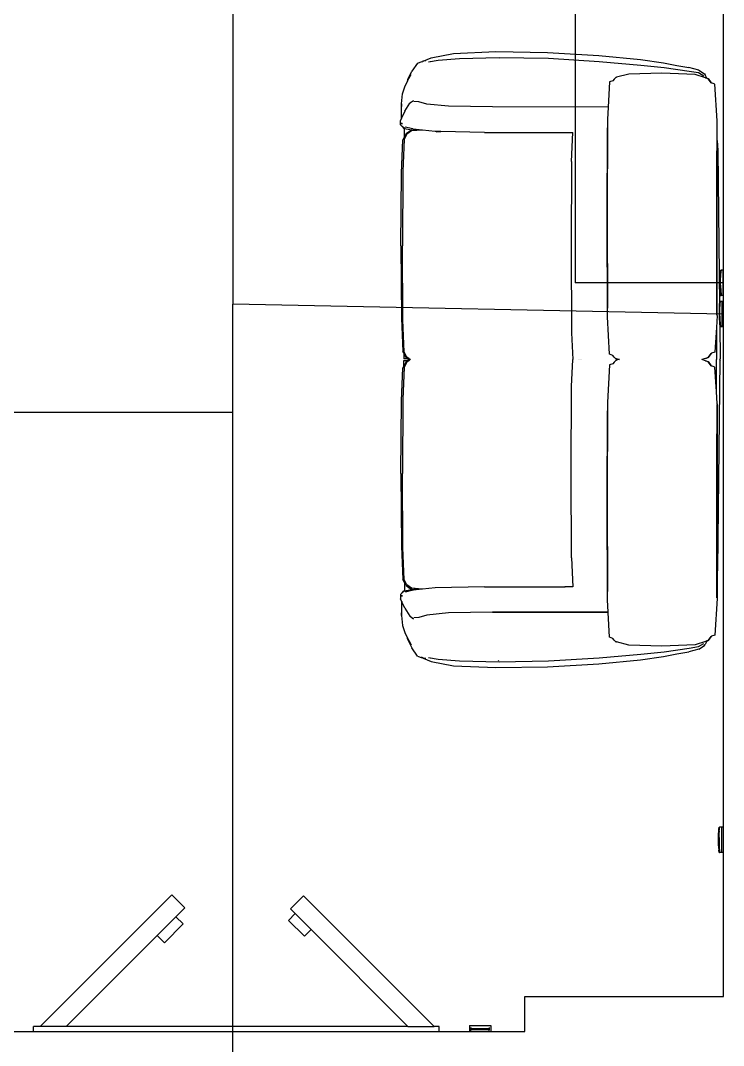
# Model space of a CAD drawing. Extents: x -4167 to 4036, y -7353 to 7975.
# Drawn here: x -2274 to 16, y 1292 to 4633 of the extents above; entities that cross this region are included whole.
import ezdxf

# ---------------------------------------------------------------- set-up
doc = ezdxf.new("R2010")
doc.units = 0
doc.layers.get('0').update_dxf_attribs({"linetype": 'CONTINUOUS'})

msp = doc.modelspace()

# ---------------------------------------------------------------- linework, layer by layer
for p, q in [((-1582.9, 5613.3), (-1582.9, 3709.2)), ((-466.8, 5613.3), (-466.8, 3777.9)), ((16.1, 3819.2), (16.1, 5194.9)), ((-962, 4501), (-936.6, 4512.1)), ((-936.6, 4512.1), (-863.5, 4526.3)), ((-863.5, 4526.3), (-725.9, 4531.9)), ((-844.2, 4510), (-715, 4512.8)), ((-725.9, 4531.9), (-557, 4529.5)), ((-715.8, 4511.3), (-716.6, 4509.1)), ((-715, 4512.8), (-554, 4510.3)), ((-557, 4529.5), (-390.3, 4519.4)), ((-390.3, 4519.4), (-254.7, 4506.4)), ((-981.2, 4494.8), (-999.4, 4468)), ((-981.2, 4494.8), (-966.1, 4500.3)), ((-962, 4501), (-966.1, 4500.3)), ((-964.2, 4500.1), (-964, 4500.2)), ((-962.1, 4500), (-962.6, 4499.9)), ((-953.7, 4502.5), (-962, 4501)), ((-944.9, 4498.9), (-913.3, 4504)), ((-944.9, 4498.9), (-939.3, 4499.6)), ((-913.3, 4504), (-844.2, 4510)), ((-554, 4510.3), (-389.3, 4500.2)), ((-389.3, 4500.2), (-253, 4488.3)), ((-254.7, 4506.4), (-178.9, 4495.4)), ((-253, 4488.3), (-177.1, 4480.2)), ((-178.9, 4495.4), (-135.5, 4486.6)), ((-177.1, 4480.2), (-96.2, 4468.8)), ((-135.5, 4486.6), (-96.8, 4480.4)), ((-64.3, 4472.1), (-96.8, 4480.4)), ((-1012.2, 4441.1), (-999.4, 4468)), ((-1009.4, 4443.9), (-1001.4, 4457.9)), ((-339.7, 4442.2), (-334.8, 4448)), ((-334.7, 4447.9), (-339.7, 4442.2)), ((-334.8, 4448), (-332.8, 4448.4)), ((-332.8, 4448.4), (-334.7, 4447.9)), ((-292.5, 4458.8), (-332.8, 4448.4)), ((-184.4, 4461.7), (-292.5, 4458.8)), ((-76.3, 4457.9), (-184.4, 4461.7)), ((-96.2, 4468.8), (-65, 4463.7)), ((-42.9, 4446.7), (-76.3, 4457.9)), ((-65, 4463.7), (-48, 4453.2)), ((-64.3, 4472.1), (-46.2, 4459.7)), ((-46.2, 4459.7), (-43.5, 4456.3)), ((-38, 4445.3), (-43.5, 4456.3)), ((-42.9, 4446.7), (-38, 4445.3)), ((-37.9, 4445), (-42.9, 4446.7)), ((-38, 4445.3), (-34, 4444.1)), ((-37.9, 4445), (-38, 4445.3)), ((-34.2, 4443.8), (-37.9, 4445)), ((-34, 4444.1), (-24.1, 4430.6)), ((-1030.2, 4394.2), (-1021.9, 4417.1)), ((-1021.9, 4417.1), (-1013.1, 4435.9)), ((-1013.1, 4435.9), (-1009.4, 4443.9)), ((-1013.1, 4438.6), (-1012.2, 4441.1)), ((-1013.1, 4438.6), (-1013.1, 4435.9)), ((-354.9, 4433.3), (-359.5, 4351.2)), ((-344.2, 4436.9), (-354.9, 4433.3)), ((-339.7, 4442.2), (-344.2, 4436.9)), ((-24.1, 4430.6), (-34.2, 4443.8)), ((-24.1, 4430.6), (-23.9, 4430.3)), ((-23.8, 4430.2), (-23.9, 4430.3)), ((-23.9, 4430.3), (-23.1, 4429.9)), ((-23.1, 4429.9), (-23.8, 4430.2)), ((-11.9, 4426.3), (-23.1, 4429.9)), ((-4.3, 4306.6), (-11.9, 4426.3)), ((-1033, 4362), (-1030.2, 4394.2)), ((-1033, 4362), (-1033, 4353.1)), ((-1032.8, 4322.4), (-1033, 4362)), ((-1032.8, 4322.4), (-1033, 4353.1)), ((-1022.6, 4338), (-1005.8, 4364.1)), ((-1005.8, 4364.1), (-1003.9, 4365.4)), ((-1002.3, 4367.5), (-1003.9, 4365.4)), ((-1003.9, 4365.4), (-1003.4, 4365.8)), ((-1003.4, 4365.8), (-993.4, 4372.7)), ((-1002.3, 4367.5), (-1003.4, 4365.8)), ((-977.1, 4368.4), (-992.4, 4369.7)), ((-950.3, 4361.2), (-977.1, 4368.4)), ((-880.3, 4353.9), (-950.3, 4361.2)), ((-736.9, 4351.5), (-880.3, 4353.9)), ((-359.5, 4351.2), (-736.9, 4351.5)), ((-359.5, 4351.2), (-361.8, 4310.6)), ((-1032.5, 4315.4), (-1035.9, 4307.8)), ((-1032.5, 4315.4), (-1032.8, 4322.4)), ((-1031.8, 4317), (-1032.5, 4315.4)), ((-1022.6, 4338), (-1031.8, 4317)), ((-1031.8, 4317.7), (-1031.8, 4317)), ((-361.8, 4310.6), (-361.8, 4309)), ((-1036.5, 4293.8), (-1035.9, 4307.8)), ((-1034.4, 4291), (-1036.5, 4293.8)), ((-1034.4, 4291), (-1031, 4287.7)), ((-1032.3, 4295.7), (-1032.2, 4299.6)), ((-1032.2, 4299.1), (-1032.3, 4295.7)), ((-1032.2, 4299.6), (-1032.2, 4299.8)), ((-1031.6, 4289.6), (-1031, 4287.7)), ((-1031, 4287.7), (-1030.9, 4287.3)), ((-1030.2, 4286.8), (-1030.9, 4287.3)), ((-1030.2, 4286.8), (-1025.2, 4281.9)), ((-1022.9, 4282.3), (-1030.2, 4286.8)), ((-1025.2, 4281.9), (-1022.9, 4281.5)), ((-1023.2, 4254), (-1022.9, 4281.5)), ((-1022.9, 4281.7), (-1022.9, 4282.3)), ((-1021.7, 4281.6), (-1022.9, 4282.3)), ((-1022.9, 4281.5), (-1000.7, 4276.8)), ((-996, 4279.9), (-1020.8, 4286)), ((-1000.7, 4276.8), (-999.9, 4277.4)), ((-998.6, 4277.5), (-999.9, 4277.4)), ((-996, 4279.9), (-993, 4277.2)), ((-995.2, 4279.7), (-996, 4279.9)), ((-965.5, 4276.2), (-995.2, 4279.7)), ((-965.5, 4276.2), (-993, 4277.2)), ((-361.8, 4309), (-363.4, 3989.3)), ((-363, 3989.3), (-361.6, 4283.4)), ((-5.5, 4304.1), (-5.4, 4258.5)), ((-4.3, 4242), (-4.3, 4306.6)), ((-1033.3, 4136.3), (-1028.2, 4244.3)), ((-1024.6, 4245.3), (-1028.6, 4141.5)), ((-1023.2, 4254), (-1028.2, 4244.3)), ((-1015.8, 4262.5), (-1024.6, 4245.3)), ((-1017.7, 4264.6), (-1023.2, 4254)), ((-1023.2, 4251.7), (-1023.2, 4254)), ((-1017.7, 4264.6), (-1000.7, 4276.8)), ((-1000.4, 4273.5), (-1015.8, 4262.5)), ((-1000.7, 4276.8), (-999.3, 4276.5)), ((-965.5, 4276.2), (-1000.4, 4273.5)), ((-965.1, 4276.2), (-965.5, 4276.2)), ((-923.6, 4271.4), (-965.1, 4276.2)), ((-916.5, 4271.3), (-923.6, 4271.4)), ((-920.5, 4271.2), (-916.5, 4271.3)), ((-920.5, 4270.9), (-904.8, 4271.1)), ((-904.8, 4271.1), (-916.5, 4271.3)), ((-762.4, 4268.6), (-904.8, 4271.1)), ((-762.4, 4268.6), (-475.2, 4268.6)), ((-478.9, 4173.8), (-475.2, 4268.6)), ((-474.8, 4268.6), (-475.2, 4268.6)), ((-5.4, 4258.5), (-5.4, 4258.4)), ((-5.4, 4258.4), (-5.2, 4254.6)), ((-5.4, 4258.4), (-5.3, 3989.3)), ((-4.3, 4242), (-2.1, 4209.3)), ((-4.3, 3671.9), (-4.3, 4242)), ((-5.3, 3989.3), (-5.2, 4209)), ((-2.1, 4209.3), (3.2, 3707)), ((-478.9, 4173.8), (-480.3, 3894.7)), ((-1035.1, 3899.4), (-1033.3, 4136.3)), ((-1028.6, 4141.5), (-1030.1, 3899.4)), ((-362.6, 3989.3), (-362.4, 4024.9)), ((-362.4, 4025.4), (-362.4, 4024.9)), ((-361.8, 3667.9), (-363.4, 3989.3)), ((-363, 3989.3), (-361.6, 3695.2)), ((-362.6, 3989.3), (-362.4, 3953.6)), ((-5.5, 3674.4), (-5.3, 3989.3)), ((-5.3, 3989.3), (-5.2, 3769.6)), ((-362.4, 3953.1), (-362.4, 3953.6)), ((-1035.1, 3899.4), (-1033.3, 3662.6)), ((-1028.6, 3657.4), (-1030.1, 3899.4)), ((-480.3, 3894.7), (-478.9, 3615.5)), ((5.6, 3806.7), (6, 3812.5)), ((6.6, 3819.2), (6, 3812.5)), ((6.6, 3819.2), (8.4, 3819.2)), ((7.5, 3805.5), (8, 3812.3)), ((8, 3812.3), (8.4, 3817.2)), ((8.4, 3819.2), (8.4, 3819.1)), ((14.6, 3819.2), (8.4, 3819.2)), ((8.4, 3819.1), (8.5, 3818.9)), ((8.5, 3817.7), (8.4, 3817.2)), ((8.5, 3818.9), (8.5, 3818.6)), ((8.5, 3818.6), (8.5, 3818.2)), ((8.5, 3818.2), (8.5, 3817.7)), ((16.1, 3819.2), (14.6, 3819.2)), ((14.6, 3736.6), (14.6, 3819.2)), ((16.1, 3736.6), (16.1, 3819.2)), ((15.9, 3777.9), (-466.8, 3777.9)), ((5.1, 3797.7), (5, 3795.7)), ((5, 3795.7), (5, 3795.6)), ((5, 3795.6), (5, 3792.4)), ((5, 3792.4), (5, 3791.5)), ((5, 3791.5), (5, 3789.1)), ((5, 3789.1), (5, 3788.1)), ((5, 3788.1), (5, 3784.7)), ((5, 3784.7), (5, 3783.2)), ((5, 3783.2), (5, 3777.9)), ((5, 3777.9), (5, 3772.6)), ((5.1, 3798.4), (5.5, 3805)), ((5.1, 3798.4), (5.1, 3798.2)), ((5.2, 3798.2), (5.1, 3798.4)), ((5.1, 3797.9), (5.2, 3798.2)), ((5.1, 3797.9), (5.1, 3798.2)), ((5.2, 3797.7), (5.1, 3797.9)), ((5.1, 3797.9), (5.1, 3797.7)), ((5.2, 3795.7), (5.2, 3797.7)), ((5.2, 3795.6), (5.2, 3795.7)), ((5.3, 3792.4), (5.2, 3795.6)), ((5.2, 3791.4), (5.3, 3792.4)), ((5.3, 3789.1), (5.2, 3791.4)), ((5.3, 3788.1), (5.3, 3789.1)), ((5.3, 3784.7), (5.3, 3788.1)), ((5.3, 3783.2), (5.3, 3784.7)), ((5.3, 3772.6), (5.3, 3783.2)), ((5.5, 3805), (5.6, 3806.1)), ((5.6, 3784.8), (5.5, 3777.9)), ((5.5, 3777.9), (5.6, 3771)), ((5.6, 3806.7), (6.4, 3806.7)), ((6.4, 3806.1), (5.6, 3806.1)), ((5.7, 3791.3), (5.6, 3784.8)), ((6, 3798.6), (5.7, 3791.9)), ((5.7, 3791.9), (5.7, 3791.7)), ((5.7, 3791.7), (5.7, 3791.4)), ((5.7, 3791.3), (5.7, 3791.4)), ((6.4, 3804.7), (6, 3798.6)), ((6.4, 3806.7), (6.4, 3806.6)), ((6.4, 3806.6), (6.4, 3806.4)), ((6.4, 3806.4), (6.4, 3806.1)), ((6.4, 3806.1), (6.4, 3805.8)), ((6.4, 3805.8), (6.4, 3805.5)), ((6.4, 3805.5), (6.4, 3805.2)), ((6.4, 3805.2), (6.4, 3804.7)), ((6.6, 3777.9), (6.7, 3784.8)), ((6.7, 3771), (6.6, 3777.9)), ((6.7, 3784.8), (6.8, 3791.7)), ((6.8, 3791.7), (7.1, 3798.6)), ((7.1, 3798.6), (7.5, 3805.5)), ((5, 3772.6), (5, 3771.1)), ((5, 3771.1), (5, 3767.6)), ((5, 3767.6), (5, 3766.7)), ((5, 3766.7), (5, 3764.3)), ((5, 3764.3), (5, 3763.4)), ((5, 3763.4), (5, 3760.1)), ((5, 3760.1), (5.1, 3758.1)), ((5.1, 3757.8), (5.2, 3758.1)), ((5.1, 3758.1), (5.1, 3757.8)), ((5.2, 3757.5), (5.1, 3757.8)), ((5.1, 3757.8), (5.1, 3757.5)), ((5.1, 3757.4), (5.2, 3757.5)), ((5.1, 3757.5), (5.1, 3757.4)), ((5.1, 3757.4), (5.5, 3750.7)), ((5.2, 3764.3), (5.3, 3766.6)), ((5.3, 3763.4), (5.2, 3764.3)), ((5.2, 3760.1), (5.3, 3763.4)), ((5.2, 3758.1), (5.2, 3760.1)), ((5.2, 3760.1), (5.2, 3760.1)), ((5.3, 3771.1), (5.3, 3772.6)), ((5.3, 3767.6), (5.3, 3771.1)), ((5.3, 3766.6), (5.3, 3767.6)), ((5.5, 3750.7), (5.6, 3749.6)), ((5.6, 3771), (5.7, 3764.5)), ((6.4, 3749.6), (5.6, 3749.6)), ((5.6, 3749.1), (6, 3743.3)), ((5.6, 3749.1), (6.4, 3749.1)), ((5.7, 3764.5), (5.7, 3764.3)), ((5.7, 3764.3), (5.7, 3764.1)), ((5.7, 3764.1), (5.7, 3763.9)), ((5.7, 3763.9), (6, 3757.2)), ((6, 3757.2), (6.4, 3751.1)), ((6, 3743.3), (6.6, 3736.6)), ((6.4, 3751.1), (6.4, 3750.5)), ((6.4, 3750.5), (6.4, 3750.3)), ((6.4, 3750.3), (6.4, 3750)), ((6.4, 3750), (6.4, 3749.6)), ((6.4, 3749.6), (6.4, 3749.3)), ((6.4, 3749.3), (6.4, 3749.1)), ((6.4, 3749.1), (6.4, 3749.1)), ((6.7, 3771), (6.8, 3764.1)), ((6.8, 3764.1), (7.1, 3757.2)), ((7.1, 3757.2), (7.5, 3750.3)), ((7.5, 3750.3), (8, 3743.4)), ((8, 3743.4), (8.4, 3738.6)), ((-1582.9, 3356.4), (-1582.9, 3709.2)), ((15.5, 3676.6), (-1582.9, 3709.2)), ((3.2, 3707), (3.5, 3711.2)), ((4.1, 3717.9), (3.5, 3711.2)), ((4.1, 3717.9), (5.9, 3717.9)), ((5, 3704.1), (5.5, 3711)), ((5.5, 3711), (5.9, 3715.9)), ((5.9, 3717.9), (5.9, 3717.8)), ((12.1, 3717.9), (5.9, 3717.9)), ((5.9, 3717.8), (6, 3717.6)), ((6, 3716.4), (5.9, 3715.9)), ((6, 3717.6), (6, 3717.3)), ((6, 3717.3), (6, 3716.9)), ((6, 3716.9), (6, 3716.4)), ((6.6, 3736.6), (8.4, 3736.6)), ((8.5, 3738), (8.4, 3738.6)), ((8.4, 3736.6), (8.5, 3736.8)), ((8.4, 3736.6), (8.4, 3736.6)), ((14.6, 3736.6), (8.4, 3736.6)), ((8.5, 3737.6), (8.5, 3738)), ((8.5, 3737.2), (8.5, 3737.6)), ((8.5, 3736.8), (8.5, 3737.2)), ((16.1, 3717.9), (12.1, 3717.9)), ((12.1, 3635.3), (12.1, 3717.9)), ((16.1, 3736.6), (14.6, 3736.6)), ((16.1, 3717.9), (16.1, 3736.6)), ((16.1, 3635.3), (16.1, 3717.9)), ((2.6, 3694.4), (2.5, 3694.3)), ((2.5, 3694.3), (2.5, 3691.1)), ((2.5, 3691.1), (2.5, 3690.1)), ((2.5, 3690.1), (2.5, 3687.8)), ((2.5, 3687.8), (2.5, 3686.8)), ((2.5, 3686.8), (2.5, 3683.4)), ((2.5, 3683.4), (2.5, 3681.9)), ((2.5, 3681.9), (2.5, 3676.6)), ((2.5, 3676.6), (2.5, 3671.3)), ((2.6, 3697.1), (3, 3703.7)), ((2.6, 3697.1), (2.6, 3696.9)), ((2.7, 3696.9), (2.6, 3697.1)), ((2.6, 3696.6), (2.7, 3696.9)), ((2.6, 3696.6), (2.6, 3696.9)), ((2.7, 3696.4), (2.6, 3696.6)), ((2.6, 3696.6), (2.6, 3696.4)), ((2.6, 3696.4), (2.6, 3694.4)), ((2.7, 3694.4), (2.7, 3696.4)), ((2.7, 3694.3), (2.7, 3694.4)), ((2.8, 3691.1), (2.7, 3694.3)), ((2.7, 3690.1), (2.8, 3691.1)), ((2.8, 3687.8), (2.7, 3690.1)), ((2.8, 3686.8), (2.8, 3687.8)), ((2.8, 3683.4), (2.8, 3686.8)), ((2.8, 3681.9), (2.8, 3683.4)), ((2.8, 3671.3), (2.8, 3681.9)), ((3, 3703.7), (3.1, 3704.8)), ((3.1, 3683.5), (3, 3676.6)), ((3, 3676.6), (3.1, 3669.7)), ((3.1, 3705.4), (3.2, 3707)), ((3.1, 3705.4), (3.2, 3705.4)), ((3.1, 3704.8), (3.2, 3704.8)), ((3.2, 3690), (3.1, 3683.5)), ((3.2, 3706.3), (3.2, 3705.4)), ((3.2, 3705.4), (3.2, 3704.8)), ((3.9, 3705.4), (3.2, 3705.4)), ((3.2, 3704.8), (3.2, 3703.8)), ((3.9, 3704.8), (3.2, 3704.8)), ((3.5, 3697.3), (3.2, 3690.5)), ((3.2, 3690.5), (3.2, 3690.4)), ((3.2, 3690.4), (3.2, 3690.1)), ((3.2, 3690), (3.2, 3690.1)), ((3.9, 3703.4), (3.5, 3697.3)), ((3.9, 3705.4), (3.9, 3705.3)), ((3.9, 3705.3), (3.9, 3705.1)), ((3.9, 3705.1), (3.9, 3704.8)), ((3.9, 3704.8), (3.9, 3704.5)), ((3.9, 3704.5), (3.9, 3704.2)), ((3.9, 3704.2), (3.9, 3703.9)), ((3.9, 3703.9), (3.9, 3703.4)), ((4.1, 3676.6), (4.2, 3683.5)), ((4.2, 3669.7), (4.1, 3676.6)), ((4.2, 3683.5), (4.3, 3690.4)), ((4.3, 3690.4), (4.6, 3697.3)), ((4.6, 3697.3), (5, 3704.1)), ((-1033.3, 3662.6), (-1028.2, 3554.5)), ((-1024.6, 3553.6), (-1028.6, 3657.4)), ((-354.9, 3545.3), (-361.8, 3667.9)), ((-4.3, 3671.9), (-6.8, 3632.2)), ((2.5, 3671.3), (2.5, 3669.8)), ((2.5, 3669.8), (2.5, 3666.3)), ((2.5, 3666.3), (2.5, 3665.3)), ((2.5, 3665.3), (2.5, 3663)), ((2.5, 3663), (2.5, 3662.1)), ((2.5, 3662.1), (2.5, 3658.8)), ((2.5, 3658.8), (2.6, 3656.8)), ((2.6, 3656.5), (2.7, 3656.8)), ((2.6, 3656.8), (2.6, 3656.5)), ((2.7, 3656.2), (2.6, 3656.5)), ((2.6, 3656.5), (2.6, 3656.2)), ((2.6, 3656.1), (2.7, 3656.2)), ((2.6, 3656.2), (2.6, 3656.1)), ((2.6, 3656.1), (3, 3649.4)), ((2.7, 3663), (2.8, 3665.3)), ((2.8, 3662.1), (2.7, 3663)), ((2.7, 3658.8), (2.8, 3662.1)), ((2.7, 3656.8), (2.7, 3658.8)), ((2.7, 3658.8), (2.7, 3658.8)), ((2.8, 3669.8), (2.8, 3671.3)), ((2.8, 3666.3), (2.8, 3669.8)), ((2.8, 3665.3), (2.8, 3666.3)), ((3, 3649.4), (3.1, 3648.3)), ((3.1, 3669.7), (3.2, 3663.2)), ((3.8, 3648.3), (3.1, 3648.3)), ((3.1, 3647.8), (3.5, 3642)), ((3.1, 3647.8), (3.8, 3647.8)), ((3.2, 3663.2), (3.2, 3663)), ((3.2, 3663), (3.2, 3662.8)), ((3.2, 3662.8), (3.2, 3662.6)), ((3.2, 3662.6), (3.5, 3655.8)), ((3.5, 3655.8), (3.9, 3649.8)), ((3.8, 3649.5), (3.8, 3648.3)), ((3.8, 3648.3), (3.8, 3647.8)), ((3.8, 3648.3), (3.9, 3648.3)), ((3.9, 3647.8), (3.8, 3647.8)), ((3.9, 3649.8), (3.9, 3649.2)), ((3.9, 3649.2), (3.9, 3648.9)), ((3.9, 3648.9), (3.9, 3648.7)), ((3.9, 3648.7), (3.9, 3648.3)), ((3.9, 3648.3), (3.9, 3648)), ((3.9, 3648), (3.9, 3647.8)), ((3.9, 3647.8), (3.9, 3647.8)), ((4.2, 3669.7), (4.3, 3662.8)), ((4.3, 3662.8), (4.6, 3655.9)), ((4.6, 3655.9), (5, 3649)), ((5, 3649), (5.5, 3642.1)), ((-478.9, 3615.5), (-474.6, 3528)), ((-6.8, 3632.2), (-11.9, 3552.2)), ((-6.8, 3632.2), (-6.5, 3528)), ((3.5, 3642), (3.9, 3638.4)), ((3.9, 3638.4), (3.9, 3637.7)), ((3.9, 3637.7), (4.9, 3530.2)), ((3.9, 3637.7), (4.1, 3635.3)), ((4.1, 3635.3), (5.9, 3635.3)), ((5.5, 3642.1), (5.9, 3637.3)), ((6, 3636.7), (5.9, 3637.3)), ((5.9, 3635.3), (6, 3635.5)), ((5.9, 3635.3), (5.9, 3635.3)), ((12.1, 3635.3), (5.9, 3635.3)), ((6, 3636.3), (6, 3636.7)), ((6, 3635.8), (6, 3636.3)), ((6, 3635.5), (6, 3635.8)), ((16.1, 3635.3), (12.1, 3635.3)), ((16.1, 2004.2), (16.1, 3635.3)), ((-1025.6, 3549.6), (-1028.2, 3554.5)), ((-1025.6, 3551.5), (-1025.6, 3549.6)), ((-1017.7, 3534.2), (-1025.6, 3549.6)), ((-1025.6, 3549.6), (-1025.6, 3530.7)), ((-1015.8, 3536.4), (-1024.6, 3553.6)), ((-344.2, 3541.6), (-354.9, 3545.3)), ((-24.1, 3548), (-34.2, 3534.8)), ((-34, 3534.4), (-24.1, 3548)), ((-24.1, 3548), (-23.9, 3548.3)), ((-23.9, 3548.3), (-23.1, 3548.6)), ((-23.8, 3548.4), (-23.9, 3548.3)), ((-23.1, 3548.6), (-23.8, 3548.4)), ((-11.9, 3552.2), (-23.1, 3548.6)), ((-1012.8, 3530.7), (-1025.6, 3530.7)), ((-1025.6, 3506.3), (-1025.6, 3525.2)), ((-1025.6, 3525.2), (-1012.8, 3525.2)), ((-1017.7, 3521.7), (-1025.6, 3506.3)), ((-1015.8, 3519.5), (-1024.6, 3502.3)), ((-1017.7, 3534.2), (-1012.8, 3530.7)), ((-1017.7, 3521.7), (-1012.8, 3525.2)), ((-1007.9, 3530.7), (-1015.8, 3536.4)), ((-1007.9, 3525.2), (-1015.8, 3519.5)), ((-1012.8, 3530.7), (-1008.9, 3528)), ((-1012.8, 3525.2), (-1008.9, 3528)), ((-1011.1, 3525.2), (-1012.3, 3525.2)), ((-1008.5, 3527.7), (-1008.1, 3527.4)), ((-1007.9, 3530.7), (-1008.1, 3530.7)), ((-1007.9, 3525.2), (-1008.1, 3525.2)), ((-1006.5, 3529.7), (-1007.9, 3530.7)), ((-1006.5, 3526.2), (-1007.9, 3525.2)), ((-1006.8, 3529.5), (-1006.5, 3529.7)), ((-1006.8, 3526.4), (-1006.5, 3526.2)), ((-1004, 3528), (-1006.5, 3529.7)), ((-1004, 3528), (-1006.5, 3526.2)), ((-478.9, 3440.4), (-474.6, 3527.9)), ((-474.6, 3527.9), (-474.3, 3528)), ((-474.6, 3528), (-474.3, 3528)), ((-474.3, 3528), (-474, 3528)), ((-474.3, 3528), (-474, 3527.9)), ((-455.8, 3528), (-455.9, 3528)), ((-455.9, 3528), (-455.9, 3527.9)), ((-455.8, 3527.9), (-455.9, 3528)), ((-455.9, 3528), (-455.9, 3528)), ((-452.1, 3528), (-452.2, 3527.9)), ((-452.1, 3528), (-452.2, 3528)), ((-452, 3528), (-452.1, 3528)), ((-452, 3527.9), (-452.1, 3528)), ((-450.6, 3528), (-450.7, 3527.9)), ((-450.6, 3528), (-450.7, 3528)), ((-450.4, 3528), (-450.6, 3528)), ((-450.4, 3527.9), (-450.6, 3528)), ((-446.8, 3528), (-446.9, 3527.9)), ((-446.8, 3528), (-446.9, 3528)), ((-446.7, 3528), (-446.8, 3528)), ((-446.7, 3527.9), (-446.8, 3528)), ((-354.9, 3510.6), (-361.8, 3388)), ((-344.2, 3514.3), (-354.9, 3510.6)), ((-339.7, 3536.4), (-344.2, 3541.6)), ((-339.7, 3519.5), (-344.2, 3514.3)), ((-339.7, 3536.4), (-334.8, 3530.6)), ((-334.7, 3530.6), (-339.7, 3536.4)), ((-339.7, 3519.5), (-334.8, 3525.4)), ((-334.7, 3525.3), (-339.7, 3519.5)), ((-334.8, 3530.6), (-332.8, 3530.1)), ((-334.8, 3525.4), (-332.8, 3525.8)), ((-332.8, 3530.1), (-334.7, 3530.6)), ((-332.8, 3525.8), (-334.7, 3525.3)), ((-324.5, 3528), (-332.8, 3530.1)), ((-332.8, 3530.1), (-323.8, 3528.1)), ((-324.5, 3528), (-332.8, 3525.8)), ((-323.8, 3528.1), (-324.5, 3528)), ((-322.9, 3528.4), (-323.8, 3528.1)), ((-42.9, 3531.9), (-54.5, 3528)), ((-42.9, 3524), (-54.5, 3528)), ((-34.2, 3534.8), (-42.9, 3531.9)), ((-42.9, 3531.9), (-34, 3534.4)), ((-42.9, 3524), (-34, 3521.5)), ((-34.2, 3521.2), (-42.9, 3524)), ((-24.1, 3507.9), (-34.2, 3521.2)), ((-34, 3521.5), (-24.1, 3507.9)), ((-6.8, 3423.7), (-6.5, 3528)), ((-2.1, 2846.7), (4.9, 3525.7)), ((4.1, 3528), (4.9, 3530.2)), ((4.1, 3528), (4.9, 3525.7)), ((-1033.3, 3393.3), (-1028.2, 3501.4)), ((-1024.6, 3502.3), (-1028.6, 3398.6)), ((-1025.6, 3506.3), (-1028.2, 3501.4)), ((-24.1, 3507.9), (-23.9, 3507.7)), ((-23.9, 3507.7), (-23.1, 3507.3)), ((-23.8, 3507.5), (-23.9, 3507.7)), ((-23.1, 3507.3), (-23.8, 3507.5)), ((-11.9, 3503.7), (-23.1, 3507.3)), ((-6.8, 3423.7), (-11.9, 3503.7)), ((-480.3, 3161.3), (-478.9, 3440.4)), ((-4.3, 3384), (-6.8, 3423.7)), ((-1035.1, 3156.5), (-1033.3, 3393.3)), ((-1028.6, 3398.6), (-1030.1, 3156.5)), ((-361.8, 3388), (-363.4, 3066.6)), ((-5.5, 3381.5), (-5.3, 3066.6)), ((-4.3, 3384), (-4.3, 2813.9)), ((-3655.6, 3356.4), (-1582.9, 3356.4)), ((-1582.9, -516.4), (-1582.9, 3356.4)), ((-363, 3066.6), (-361.6, 3360.8)), ((-5.3, 3066.6), (-5.2, 3286.4)), ((-1035.1, 3156.5), (-1033.3, 2919.6)), ((-1028.6, 2914.4), (-1030.1, 3156.5)), ((-478.9, 2882.2), (-480.3, 3161.3)), ((-362.6, 3066.6), (-362.4, 3102.3)), ((-362.4, 3102.8), (-362.4, 3102.3)), ((-361.8, 2746.9), (-363.4, 3066.6)), ((-363, 3066.6), (-361.6, 2772.5)), ((-362.6, 3066.6), (-362.4, 3031)), ((-5.4, 2797.5), (-5.3, 3066.6)), ((-5.3, 3066.6), (-5.2, 2846.9)), ((-362.4, 3030.5), (-362.4, 3031)), ((-1033.3, 2919.6), (-1028.2, 2811.6)), ((-1024.6, 2810.7), (-1028.6, 2914.4)), ((-478.9, 2882.2), (-475.2, 2787.3)), ((-4.3, 2813.9), (-2.1, 2846.7)), ((-1023.2, 2801.9), (-1028.2, 2811.6)), ((-1015.8, 2793.4), (-1024.6, 2810.7)), ((-4.3, 2813.9), (-4.3, 2749.3)), ((-1021.7, 2774.3), (-1030.2, 2769.1)), ((-1030.2, 2769.1), (-1025.2, 2774)), ((-1025.2, 2774), (-1022.9, 2774.5)), ((-1023.2, 2804.2), (-1023.2, 2803.2)), ((-1017.7, 2791.3), (-1023.2, 2801.9)), ((-1023.2, 2801.9), (-1022.9, 2774.5)), ((-1022.9, 2774.5), (-1000.7, 2779.1)), ((-1022.9, 2774.5), (-1022.9, 2774.2)), ((-996, 2776), (-1020.8, 2769.9)), ((-1017.7, 2791.3), (-1000.7, 2779.1)), ((-1000.4, 2782.4), (-1015.8, 2793.4)), ((-1000.7, 2779.1), (-999.9, 2778.5)), ((-965.5, 2779.7), (-1000.4, 2782.4)), ((-998.6, 2778.4), (-999.9, 2778.5)), ((-993.8, 2778), (-998.4, 2778.4)), ((-996, 2776), (-993.8, 2778)), ((-995.2, 2776.2), (-996, 2776)), ((-965.5, 2779.7), (-995.2, 2776.2)), ((-993.8, 2778), (-993, 2778.7)), ((-993.6, 2778), (-993.8, 2778)), ((-965.5, 2779.7), (-993, 2778.7)), ((-965.1, 2779.7), (-965.5, 2779.7)), ((-923.6, 2784.5), (-965.1, 2779.7)), ((-762.4, 2787.3), (-923.6, 2784.5)), ((-762.4, 2787.3), (-501.1, 2787.3)), ((-501.1, 2787.3), (-482.6, 2788.6)), ((-498.5, 2787.3), (-501.1, 2787.3)), ((-498.5, 2787.3), (-479.9, 2788.7)), ((-475.2, 2787.3), (-498.5, 2787.3)), ((-474.8, 2787.3), (-475.2, 2787.3)), ((-5.5, 2751.8), (-5.4, 2797.4)), ((-5.4, 2797.5), (-5.2, 2801.3)), ((-5.4, 2797.4), (-5.4, 2797.5)), ((-1034.4, 2764.9), (-1036.5, 2762.1)), ((-1036.5, 2762.1), (-1035.9, 2748.2)), ((-1032.5, 2740.5), (-1035.9, 2748.2)), ((-1034.4, 2764.9), (-1031, 2768.2)), ((-1032.5, 2740.5), (-1032.8, 2733.6)), ((-1032.5, 2740.9), (-1032.5, 2740.5)), ((-1031.8, 2738.9), (-1032.5, 2740.5)), ((-1032.3, 2760.2), (-1032.2, 2756.3)), ((-1032.2, 2756.8), (-1032.3, 2760.2)), ((-1032.2, 2756.3), (-1032.2, 2756.1)), ((-1031.6, 2766.3), (-1031, 2768.2)), ((-1031, 2768.2), (-1030.9, 2768.6)), ((-1030.2, 2769.1), (-1030.9, 2768.6)), ((-361.8, 2745.3), (-361.8, 2746.9)), ((-359.5, 2704.7), (-361.8, 2745.3)), ((-4.3, 2749.3), (-11.9, 2629.6)), ((-1032.8, 2733.6), (-1033, 2693.9)), ((-1032.8, 2733.6), (-1033, 2702.8)), ((-1031.8, 2739.3), (-1031.8, 2738.9)), ((-1031.8, 2738.9), (-1031.8, 2738.2)), ((-1022.6, 2717.9), (-1031.8, 2738.9)), ((-1022.6, 2717.9), (-1005.8, 2691.8)), ((-1033, 2693.9), (-1033, 2702.8)), ((-1033, 2693.9), (-1030.2, 2661.7)), ((-1005.8, 2691.8), (-1003.9, 2690.5)), ((-1002.3, 2688.4), (-1003.9, 2690.5)), ((-1003.9, 2690.5), (-1003.5, 2690.2)), ((-1003.4, 2690.1), (-1003.5, 2690.2)), ((-1003.4, 2690.1), (-993.4, 2683.2)), ((-977.1, 2687.5), (-992.4, 2686.3)), ((-950.3, 2694.7), (-977.1, 2687.5)), ((-880.3, 2702.1), (-950.3, 2694.7)), ((-736.9, 2704.4), (-880.3, 2702.1)), ((-359.5, 2704.7), (-736.9, 2704.4)), ((-736.8, 2703.7), (-736.9, 2703.7)), ((-359.5, 2703.8), (-736.8, 2703.7)), ((-359.5, 2703.8), (-359.5, 2704.7)), ((-354.9, 2622.7), (-359.5, 2703.8)), ((-1030.2, 2661.7), (-1021.9, 2638.8)), ((-1021.9, 2638.8), (-1013.1, 2620)), ((-1013.1, 2617.4), (-1013.1, 2620)), ((-1013.1, 2620), (-1009.4, 2612)), ((-1013.1, 2617.4), (-1012.2, 2614.8)), ((-1012.2, 2614.8), (-999.4, 2587.9)), ((-1009.4, 2612), (-1001.4, 2598)), ((-344.2, 2619), (-354.9, 2622.7)), ((-339.7, 2613.7), (-344.2, 2619)), ((-339.7, 2613.7), (-334.8, 2607.9)), ((-334.7, 2608), (-339.7, 2613.7)), ((-334.8, 2607.9), (-332.8, 2607.5)), ((-332.8, 2607.5), (-334.7, 2608)), ((-292.5, 2597.1), (-332.8, 2607.5)), ((-42.9, 2609.2), (-76.3, 2598.1)), ((-38, 2610.6), (-43.5, 2599.6)), ((-37.9, 2610.9), (-42.9, 2609.2)), ((-42.9, 2609.2), (-38, 2610.6)), ((-38, 2610.6), (-34, 2611.8)), ((-37.9, 2610.9), (-38, 2610.6)), ((-34.2, 2612.1), (-37.9, 2610.9)), ((-24.1, 2625.4), (-34.2, 2612.1)), ((-34, 2611.8), (-24.1, 2625.4)), ((-24.1, 2625.4), (-23.9, 2625.6)), ((-23.9, 2625.6), (-23.1, 2626)), ((-23.8, 2625.7), (-23.9, 2625.6)), ((-23.1, 2626), (-23.8, 2625.7)), ((-11.9, 2629.6), (-23.1, 2626)), ((-981.2, 2561.1), (-999.4, 2587.9)), ((-184.4, 2594.2), (-292.5, 2597.1)), ((-253, 2567.7), (-177.1, 2575.7)), ((-76.3, 2598.1), (-184.4, 2594.2)), ((-177.1, 2575.7), (-96.2, 2587.1)), ((-135.5, 2569.3), (-96.8, 2575.5)), ((-64.3, 2583.8), (-96.8, 2575.5)), ((-96.2, 2587.1), (-65, 2592.3)), ((-65, 2592.3), (-48, 2602.7)), ((-64.3, 2583.8), (-46.2, 2596.2)), ((-46.2, 2596.2), (-43.5, 2599.6)), ((-981.2, 2561.1), (-966.1, 2555.6)), ((-962.1, 2555.9), (-967.9, 2557.6)), ((-967.7, 2557.3), (-967.5, 2557.3)), ((-967.5, 2557.3), (-964, 2555.8)), ((-962, 2554.9), (-966.1, 2555.6)), ((-962, 2554.9), (-936.6, 2543.8)), ((-953.7, 2553.4), (-962, 2554.9)), ((-944.9, 2557.1), (-939.3, 2556.3)), ((-944.9, 2557.1), (-913.3, 2551.9)), ((-936.6, 2543.8), (-863.5, 2529.7)), ((-913.3, 2551.9), (-844.2, 2545.9)), ((-844.2, 2545.9), (-715, 2543.1)), ((-715.8, 2544.6), (-716.6, 2546.9)), ((-715, 2543.1), (-554, 2545.6)), ((-554, 2545.6), (-389.3, 2555.7)), ((-390.3, 2536.6), (-254.7, 2549.5)), ((-389.3, 2555.7), (-253, 2567.7)), ((-254.7, 2549.5), (-178.9, 2560.6)), ((-178.9, 2560.6), (-135.5, 2569.3)), ((-863.5, 2529.7), (-725.9, 2524)), ((-725.9, 2524), (-557, 2526.5)), ((-557, 2526.5), (-390.3, 2536.6)), ((-0.1, 1976.4), (0, 1977.4)), ((-0.1, 1974.1), (-0.1, 1976.4)), ((-0.1, 1973.1), (-0.1, 1974.1)), ((-0.1, 1969.6), (-0.1, 1973.1)), ((0, 1983.2), (0.1, 1983.4)), ((0, 1982.9), (0, 1983.2)), ((0, 1982.7), (0, 1982.9)), ((0, 1980.6), (0, 1982.7)), ((0, 1977.4), (0, 1980.6)), ((0.1, 1983.4), (0.4, 1990)), ((0.1, 1983.4), (0.1, 1983.2)), ((0.1, 1983.2), (0.1, 1982.9)), ((0.1, 1982.9), (0.1, 1982.7)), ((0.1, 1982.7), (0.2, 1980.7)), ((0.4, 1990), (0.5, 1991.1)), ((0.5, 1991.7), (0.9, 1997.5)), ((1.3, 1991.7), (0.5, 1991.7)), ((1.4, 1991.1), (0.5, 1991.1)), ((0.5, 1969.8), (0.7, 1976.4)), ((0.7, 1973.9), (0.6, 1969.6)), ((0.7, 1976.4), (1, 1983.2)), ((0.7, 1973.9), (0.7, 1976.4)), ((0.7, 1976.4), (0.7, 1973.9)), ((0.9, 1997.5), (1.5, 2004.2)), ((0.9, 1983.6), (1, 1984.1)), ((0.9, 1983.2), (0.9, 1983.6)), ((1.4, 1989.1), (1, 1983.2)), ((1.1, 1976.7), (1, 1969.8)), ((1.4, 1983.6), (1.1, 1976.7)), ((1.3, 1991.6), (1.3, 1991.7)), ((1.7, 1991.7), (1.3, 1991.7)), ((1.3, 1991.4), (1.3, 1991.6)), ((1.4, 1991.1), (1.3, 1991.4)), ((1.3, 1990.7), (1.4, 1990.8)), ((1.3, 1990.5), (1.3, 1990.7)), ((1.3, 1990.2), (1.3, 1990.5)), ((1.3, 1989.9), (1.3, 1990.2)), ((1.8, 1991.1), (1.4, 1991.1)), ((1.4, 1991), (1.4, 1991.1)), ((1.4, 1991), (1.4, 1990.9)), ((1.4, 1990.9), (1.4, 1990.8)), ((1.4, 1990.5), (1.4, 1990.8)), ((1.4, 1990.1), (1.4, 1990.5)), ((1.4, 1989.9), (1.4, 1990.1)), ((1.4, 1989.7), (1.4, 1989.9)), ((1.4, 1989.7), (1.4, 1989.1)), ((1.8, 1989.7), (1.4, 1983.6)), ((1.5, 2004.2), (3.3, 2004.2)), ((1.6, 1969.7), (1.8, 1976.6)), ((1.7, 1991.7), (1.8, 1991.6)), ((1.8, 1991.6), (1.8, 1991.4)), ((1.8, 1991.4), (1.8, 1991.1)), ((1.8, 1991.1), (1.8, 1990.7)), ((1.8, 1990.7), (1.8, 1990.5)), ((1.8, 1990.5), (1.8, 1990.2)), ((1.8, 1990.2), (1.8, 1989.7)), ((1.8, 1976.6), (2, 1983.5)), ((2, 1983.5), (2.4, 1990.4)), ((2.4, 1990.4), (2.9, 1997.3)), ((2.9, 1997.3), (3.4, 2002.2)), ((3.3, 2004.2), (3.4, 2004.1)), ((9.5, 2004.2), (3.3, 2004.2)), ((3.4, 2004.1), (3.4, 2003.9)), ((3.4, 2003.9), (3.4, 2003.6)), ((3.4, 2003.6), (3.4, 2003.2)), ((3.4, 2003.2), (3.4, 2002.7)), ((3.4, 2002.7), (3.4, 2002.2)), ((16.1, 2004.2), (9.5, 2004.2)), ((9.5, 2004.2), (9.5, 1921.5)), ((16.1, 1921.5), (16.1, 2004.2)), ((-0.1, 1968.2), (-0.1, 1969.6)), ((-0.1, 1962.9), (-0.1, 1968.2)), ((-0.1, 1957.5), (-0.1, 1962.9)), ((-0.1, 1956.1), (-0.1, 1957.5)), ((-0.1, 1952.6), (-0.1, 1956.1)), ((-0.1, 1951.6), (-0.1, 1952.6)), ((-0.1, 1949.3), (-0.1, 1951.6)), ((0, 1948.4), (-0.1, 1949.3)), ((0, 1945.1), (0, 1948.4)), ((0, 1943.1), (0, 1945.1)), ((0, 1945.1), (0, 1945.1)), ((0, 1942.8), (0, 1943.1)), ((0, 1942.8), (0, 1942.5)), ((0, 1942.5), (0.4, 1935.7)), ((0.2, 1945.1), (0.1, 1943.1)), ((0.1, 1943.1), (0.1, 1942.8)), ((0.1, 1942.8), (0.1, 1942.5)), ((0.5, 1969.6), (0.5, 1969.8)), ((0.6, 1969.6), (0.5, 1962.8)), ((0.5, 1962.8), (0.6, 1956.1)), ((0.5, 1955.9), (0.5, 1956.1)), ((0.7, 1949.3), (0.5, 1955.9)), ((0.6, 1956.1), (0.7, 1951.8)), ((0.7, 1951.8), (0.7, 1949.3)), ((0.7, 1951.8), (0.7, 1949.3)), ((1, 1942.5), (0.7, 1949.3)), ((1, 1969.8), (0.9, 1962.8)), ((0.9, 1962.8), (1, 1955.9)), ((1, 1955.9), (1.1, 1949)), ((1.4, 1936.6), (1, 1942.5)), ((1.1, 1949), (1.4, 1942.1)), ((1.4, 1942.1), (1.8, 1936)), ((1.6, 1969.7), (1.5, 1962.8)), ((1.5, 1962.8), (1.6, 1956)), ((1.6, 1956), (1.8, 1949.1)), ((1.8, 1949.1), (2, 1942.2)), ((2, 1942.2), (2.4, 1935.3)), ((0.4, 1935.7), (0.5, 1934.6)), ((1.4, 1934.6), (0.5, 1934.6)), ((0.5, 1934), (0.9, 1928.3)), ((0.5, 1934), (1.3, 1934)), ((1.5, 1921.5), (0.9, 1928.3)), ((1.3, 1934.3), (1.4, 1934.6)), ((1.3, 1934.1), (1.3, 1934.3)), ((1.3, 1934), (1.3, 1934.1)), ((1.7, 1934), (1.3, 1934)), ((1.4, 1936.1), (1.4, 1936.6)), ((1.4, 1935.8), (1.4, 1936.1)), ((1.4, 1935.6), (1.4, 1935.8)), ((1.4, 1935.2), (1.4, 1935.6)), ((1.4, 1934.9), (1.4, 1935.2)), ((1.4, 1934.8), (1.4, 1934.9)), ((1.4, 1934.7), (1.4, 1934.8)), ((1.4, 1934.6), (1.4, 1934.7)), ((1.8, 1934.6), (1.4, 1934.6)), ((1.5, 1921.5), (3.3, 1921.5)), ((1.8, 1934.1), (1.7, 1934)), ((1.8, 1936), (1.8, 1935.5)), ((1.8, 1935.5), (1.8, 1935.3)), ((1.8, 1935.3), (1.8, 1935)), ((1.8, 1935), (1.8, 1934.6)), ((1.8, 1934.6), (1.8, 1934.3)), ((1.8, 1934.3), (1.8, 1934.1)), ((2.4, 1935.3), (2.9, 1928.4)), ((2.9, 1928.4), (3.4, 1923.5)), ((3.3, 1921.5), (3.4, 1921.6)), ((9.5, 1921.5), (3.3, 1921.5)), ((3.4, 1923), (3.4, 1923.5)), ((3.4, 1922.5), (3.4, 1923)), ((3.4, 1922.1), (3.4, 1922.5)), ((3.4, 1921.8), (3.4, 1922.1)), ((3.4, 1921.6), (3.4, 1921.8)), ((16.1, 1921.5), (9.5, 1921.5)), ((16.1, 1451.5), (16.1, 1921.5)), ((-1781.1, 1783.4), (-2210.1, 1354.4)), ((-1781.1, 1783.4), (-1738.7, 1740.9)), ((-1352.2, 1779.6), (-1394.6, 1737.1)), ((-927, 1354.4), (-1352.2, 1779.6)), ((-1767.8, 1711.9), (-1738.7, 1740.9)), ((-1829, 1650.6), (-1767.8, 1711.9)), ((-1767.8, 1711.9), (-1744.2, 1688.3)), ((-1379.3, 1721.9), (-1401.2, 1699.9)), ((-1394.6, 1737.1), (-1379.3, 1721.9)), ((-1379.3, 1721.9), (-1327.6, 1670.1)), ((-1805.4, 1627), (-1744.2, 1688.3)), ((-1401.2, 1699.9), (-1349.5, 1648.2)), ((-2125.2, 1354.4), (-1829, 1650.6)), ((-1829, 1650.6), (-1805.4, 1627)), ((-1327.6, 1670.1), (-1349.5, 1648.2)), ((-1327.6, 1670.1), (-1011.9, 1354.4)), ((-630.9, 1337.5), (-630.9, 1451.5)), ((-630.9, 1451.5), (16.1, 1451.5)), ((-2661.6, 1337.5), (-2232.6, 1337.5)), ((-2232.6, 1337.5), (-2232.6, 1354.4)), ((-2210.1, 1354.4), (-2232.6, 1354.4)), ((-2232.6, 1337.5), (-909.9, 1337.5)), ((-2125.2, 1354.4), (-2210.1, 1354.4)), ((-1011.9, 1354.4), (-2125.2, 1354.4)), ((-1011.9, 1354.4), (-927, 1354.4)), ((-909.9, 1354.4), (-927, 1354.4)), ((-909.9, 1337.5), (-909.9, 1354.4)), ((-909.9, 1337.5), (-811.9, 1337.5)), ((-811.9, 1357.5), (-741.9, 1357.5)), ((-811.9, 1357.5), (-811.9, 1337.5)), ((-811.9, 1337.5), (-806.9, 1337.5)), ((-806.9, 1350.3), (-806.9, 1350.1)), ((-806.9, 1349.8), (-806.9, 1349.5)), ((-806.9, 1349.3), (-806.9, 1349.1)), ((-806.9, 1348.6), (-806.9, 1348.4)), ((-806.9, 1348.1), (-806.9, 1347.7)), ((-806.9, 1347.5), (-776.9, 1347.5)), ((-806.9, 1347.5), (-806.9, 1342.7)), ((-776.9, 1342.7), (-806.9, 1342.7)), ((-806.9, 1337.5), (-806.9, 1342.7)), ((-806.9, 1337.5), (-746.9, 1337.5)), ((-776.9, 1347.5), (-746.9, 1347.5)), ((-776.9, 1347.5), (-776.9, 1342.7)), ((-776.9, 1342.7), (-776.9, 1342.6)), ((-746.9, 1342.6), (-776.9, 1342.6)), ((-746.9, 1350.3), (-746.9, 1350.1)), ((-746.9, 1349.8), (-746.9, 1349.5)), ((-746.9, 1349.3), (-746.9, 1349.1)), ((-746.9, 1348.6), (-746.9, 1348.4)), ((-746.9, 1348.1), (-746.9, 1347.7)), ((-746.9, 1347.5), (-746.9, 1342.6)), ((-746.9, 1337.5), (-746.9, 1342.6)), ((-746.9, 1337.5), (-741.9, 1337.5)), ((-741.9, 1357.5), (-741.9, 1337.5)), ((-741.9, 1337.5), (-630.9, 1337.5))]:
    msp.add_line(p, q)

doc.saveas('drawing.dxf')
